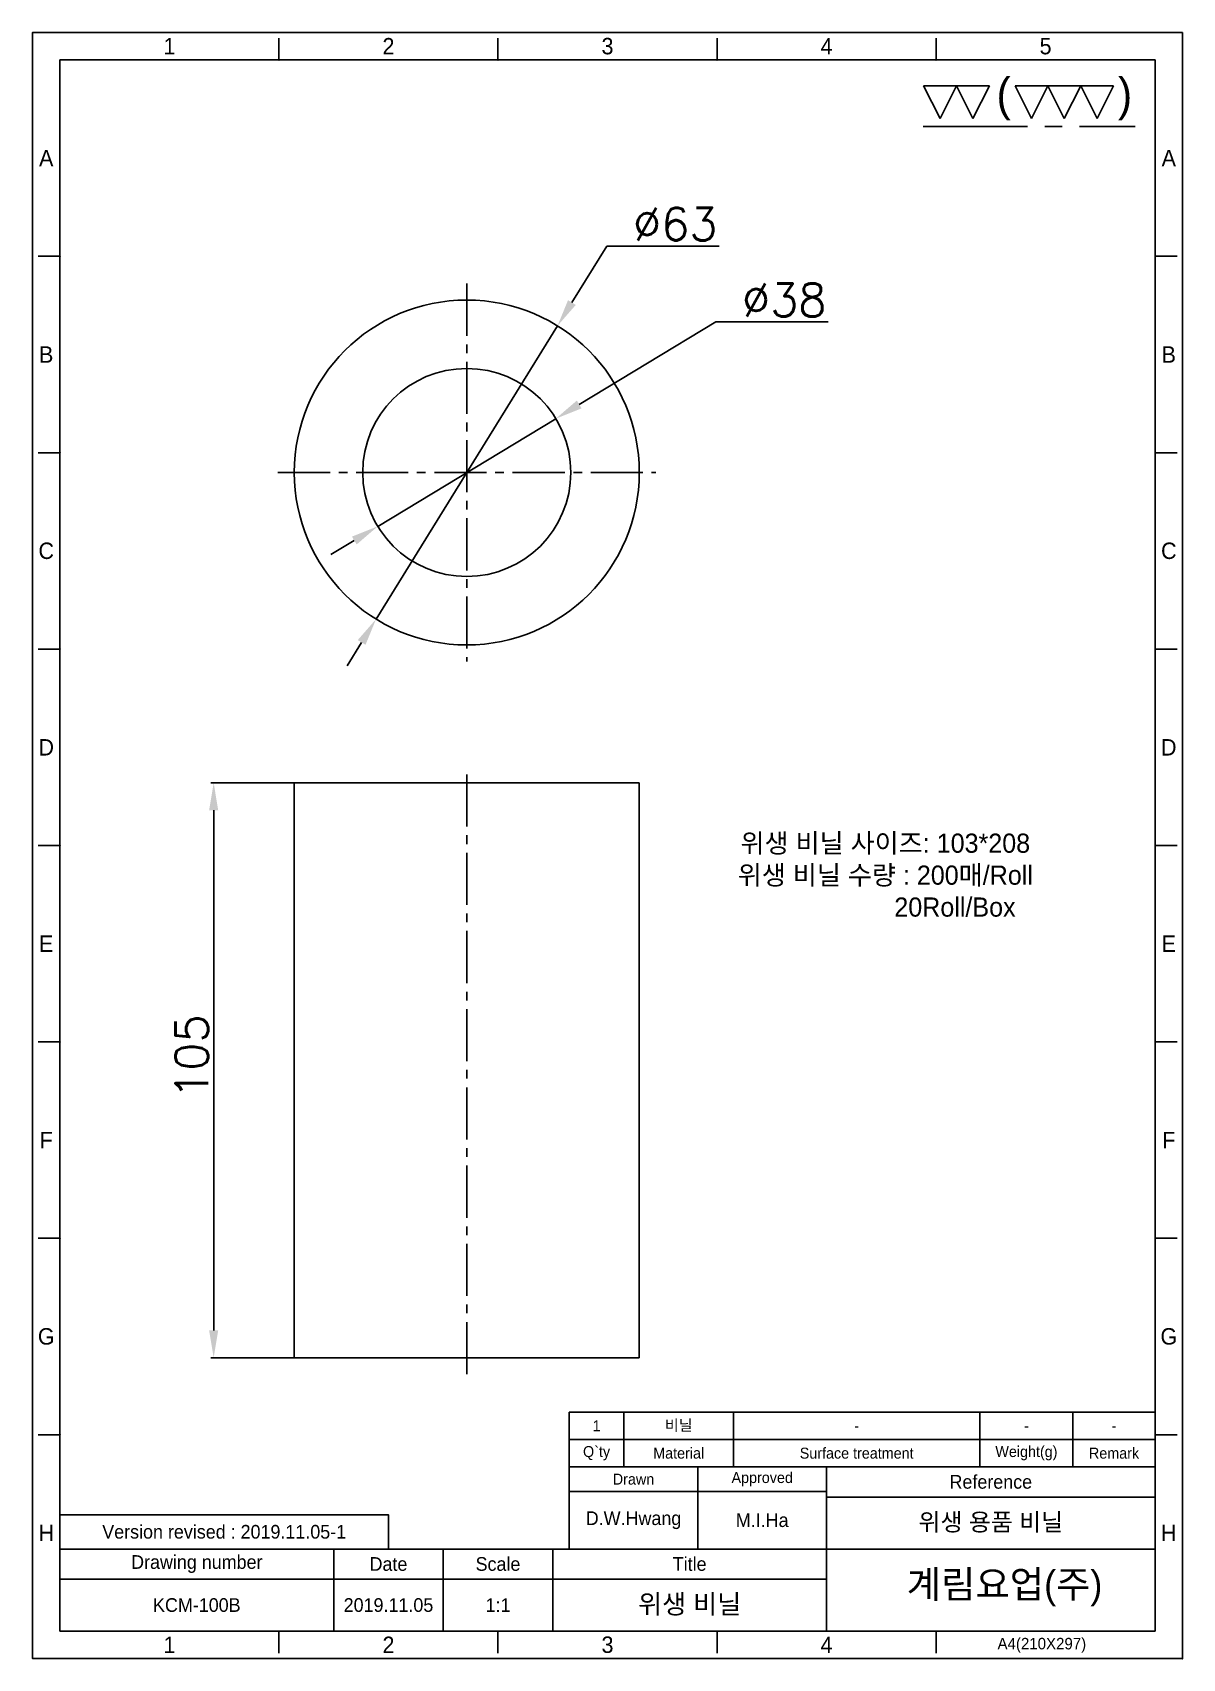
# Model space of a CAD drawing. Extents: x 13546 to 13756, y -21731 to -21434.
import ezdxf

# ---------------------------------------------------------------- set-up
doc = ezdxf.new("R2010")
doc.units = 0
doc.header["$MEASUREMENT"] = 0
doc.linetypes.add('CENTER2', pattern=[28.575, 19.05, -3.175, 3.175, -3.175])
doc.linetypes.add('CENTERX2', pattern=[101.6, 63.5, -12.7, 12.7, -12.7])
doc.layers.get('0').update_dxf_attribs({"linetype": 'CONTINUOUS'})
doc.layers.get('DEFPOINTS').update_dxf_attribs({"linetype": 'CONTINUOUS'})
for name, color, linetype in [('2', 1, 'CENTER2'), ('5', 2, 'CONTINUOUS'), ('CENTER', 1, 'CENTER2'), ('FORM', 7, 'CONTINUOUS'), ('TEXT', 2, 'CONTINUOUS')]:
    doc.layers.add(name, color=color, linetype=linetype)
doc.layers.add('\\M+5B3DF\\M+5B4E7\\M+5CFDF', color=3, linetype='CONTINUOUS', lineweight=9)
doc.styles.add('\\M+5CAFD\\M+5D7D6', font='txt.shx')
doc.styles.add('ROMANS', font='Gulim.ttf')
doc.styles.get("Standard").update_dxf_attribs({"font": 'Gulim.ttf'})
doc.dimstyles.new('X\\M+5B3DF\\M+5B4E7\\M+5D1F9\\M+5CABD', dxfattribs={"dimtxt": 2, "dimasz": 1.5, "dimexe": 0.5, "dimexo": 0, "dimgap": 1, "dimtad": 1, "dimtoh": 1, "dimdec": 1, "dimzin": 1, "dimdsep": 46, "dimtxsty": '\\M+5CAFD\\M+5D7D6', "dimcen": 0, "dimadec": 0, "dimazin": 0, "dimtfac": 1, "dimtdec": 1, "dimtmove": 0, "dimatfit": 3, "dimfxl": 0, "dimtolj": 1, "dimtzin": 0, "dimarcsym": 0})

# ---------------------------------------------------------------- blocks, each defined once
blk = doc.blocks.new('*D6')
at = {"layer": '\\M+5B3DF\\M+5B4E7\\M+5CFDF', "color": 0, "lineweight": -2}
for p, q in [((13671.14, -21487.06), (13646.19, -21502.16)), ((13691.64, -21487.06), (13671.14, -21487.06)), ((13609.4, -21524.42), (13641.91, -21504.75)), ((13605.12, -21527.01), (13600.85, -21529.59))]:
    blk.add_line(p, q, dxfattribs=at)
at = {"layer": '\\M+5B3DF\\M+5B4E7\\M+5CFDF', "color": 0}
for points in [[(13645.76, -21501.44), (13646.62, -21502.87), (13641.91, -21504.75)], [(13604.69, -21526.29), (13605.56, -21527.72), (13609.4, -21524.42)]]:
    blk.add_solid(points, dxfattribs=at)
at = {"layer": 'DEFPOINTS', "color": 0}
for p in [(13641.91, -21504.75), (13609.4, -21524.42)]:
    blk.add_point(p, dxfattribs=at)
at = {"layer": '\\M+5B3DF\\M+5B4E7\\M+5CFDF', "color": 0, "insert": (13683.64, -21483.06), "char_height": 6, "attachment_point": 5, "style": '\\M+5CAFD\\M+5D7D6'}
blk.add_mtext('\\A1;%%C38', dxfattribs=at)
blk = doc.blocks.new('*D7')
at = {"layer": '\\M+5B3DF\\M+5B4E7\\M+5CFDF', "color": 0, "lineweight": -2}
for p, q in [((13651.24, -21473.21), (13644.86, -21483.54)), ((13671.74, -21473.21), (13651.24, -21473.21)), ((13609.09, -21541.37), (13642.23, -21487.79)), ((13606.46, -21545.63), (13603.83, -21549.88))]:
    blk.add_line(p, q, dxfattribs=at)
at = {"layer": '\\M+5B3DF\\M+5B4E7\\M+5CFDF', "color": 0}
for points in [[(13644.15, -21483.1), (13645.56, -21483.98), (13642.23, -21487.79)], [(13605.75, -21545.19), (13607.17, -21546.06), (13609.09, -21541.37)]]:
    blk.add_solid(points, dxfattribs=at)
at = {"layer": 'DEFPOINTS', "color": 0}
for p in [(13642.23, -21487.79), (13609.09, -21541.37)]:
    blk.add_point(p, dxfattribs=at)
at = {"layer": '\\M+5B3DF\\M+5B4E7\\M+5CFDF', "color": 0, "insert": (13663.74, -21469.21), "char_height": 6, "attachment_point": 5, "style": '\\M+5CAFD\\M+5D7D6'}
blk.add_mtext('\\A1;%%C63', dxfattribs=at)
blk = doc.blocks.new('*D8')
at = {"layer": '\\M+5B3DF\\M+5B4E7\\M+5CFDF', "color": 0, "lineweight": -2}
for p, q in [((13594.16, -21571.28), (13578.94, -21571.28)), ((13579.44, -21671.28), (13579.44, -21576.28)), ((13594.16, -21676.28), (13578.94, -21676.28))]:
    blk.add_line(p, q, dxfattribs=at)
at = {"layer": '\\M+5B3DF\\M+5B4E7\\M+5CFDF', "color": 0}
for points in [[(13578.61, -21576.28), (13580.27, -21576.28), (13579.44, -21571.28)], [(13578.61, -21671.28), (13580.27, -21671.28), (13579.44, -21676.28)]]:
    blk.add_solid(points, dxfattribs=at)
at = {"layer": 'DEFPOINTS', "color": 0}
for p in [(13579.44, -21571.28), (13594.16, -21571.28), (13594.16, -21676.28)]:
    blk.add_point(p, dxfattribs=at)
at = {"layer": '\\M+5B3DF\\M+5B4E7\\M+5CFDF', "color": 0, "insert": (13575.44, -21621.27), "char_height": 6, "attachment_point": 5, "rotation": 90, "style": '\\M+5CAFD\\M+5D7D6'}
blk.add_mtext('\\A1;105', dxfattribs=at)

msp = doc.modelspace()

# ---------------------------------------------------------------- linework, layer by layer
for p, q in [((13594.16, -21676.28), (13594.16, -21571.28)), ((13594.16, -21571.28), (13657.16, -21571.28)), ((13657.16, -21676.28), (13657.16, -21571.28)), ((13657.16, -21676.28), (13594.16, -21676.28))]:
    msp.add_line(p, q)
at = {"color": 7, "linetype": 'Continuous'}
for p, q in [((13751.36, -21686.22), (13751.36, -21654.74)), ((13705.8, -21686.22), (13751.36, -21686.22))]:
    msp.add_line(p, q, dxfattribs=at)
for radius in [31.5, 19]:
    msp.add_circle((13625.66, -21514.58), radius)
at = {"layer": '2', "color": 2}
for p, q in [((13715.09, -21443.94), (13709.09, -21443.94)), ((13709.09, -21443.94), (13712.09, -21449.94)), ((13712.09, -21449.94), (13715.09, -21443.94)), ((13721.09, -21443.94), (13715.09, -21443.94)), ((13715.09, -21443.94), (13718.09, -21449.94)), ((13718.09, -21449.94), (13721.09, -21443.94)), ((13731.78, -21443.94), (13725.78, -21443.94)), ((13725.78, -21443.94), (13728.78, -21449.94)), ((13728.78, -21449.94), (13731.78, -21443.94)), ((13737.78, -21443.94), (13731.78, -21443.94)), ((13731.78, -21443.94), (13734.78, -21449.94)), ((13734.78, -21449.94), (13737.78, -21443.94)), ((13743.78, -21443.94), (13737.78, -21443.94)), ((13737.78, -21443.94), (13740.78, -21449.94)), ((13740.78, -21449.94), (13743.78, -21443.94)), ((13708.98, -21451.39), (13747.72, -21451.39))]:
    msp.add_line(p, q, dxfattribs=at)
at = {"layer": '5'}
for p in [(13546.36, -21434.22), (13756.36, -21731.22)]:
    msp.add_point(p, dxfattribs=at)
at = {"layer": 'CENTER', "color": 1, "linetype": 'CENTER2', "ltscale": 0.5}
for p, q in [((13625.66, -21480.08), (13625.66, -21549.08)), ((13591.16, -21514.58), (13660.16, -21514.58)), ((13625.66, -21679.28), (13625.66, -21568.28))]:
    msp.add_line(p, q, dxfattribs=at)
at = {"layer": 'FORM'}
for p, q in [((13591.36, -21439.22), (13591.36, -21435.22)), ((13631.36, -21439.22), (13631.36, -21435.22)), ((13671.36, -21439.22), (13671.36, -21435.22)), ((13711.36, -21439.22), (13711.36, -21435.22)), ((13751.36, -21439.22), (13551.36, -21439.22)), ((13551.36, -21439.22), (13551.36, -21726.22)), ((13551.36, -21439.22), (13551.36, -21464.22)), ((13751.36, -21726.22), (13751.36, -21439.22)), ((13551.36, -21475.09), (13547.36, -21475.09)), ((13751.36, -21475.09), (13755.36, -21475.09)), ((13551.36, -21510.97), (13547.36, -21510.97)), ((13751.36, -21510.97), (13755.36, -21510.97)), ((13551.36, -21546.84), (13547.36, -21546.84)), ((13751.36, -21546.84), (13755.36, -21546.84)), ((13551.36, -21582.72), (13547.36, -21582.72)), ((13751.36, -21582.72), (13755.36, -21582.72)), ((13551.36, -21618.59), (13547.36, -21618.59)), ((13751.36, -21618.59), (13755.36, -21618.59)), ((13551.36, -21654.47), (13547.36, -21654.47)), ((13751.36, -21654.47), (13755.36, -21654.47)), ((13751.36, -21681.22), (13751.36, -21696.22)), ((13751.36, -21686.22), (13644.36, -21686.22)), ((13644.36, -21686.22), (13644.36, -21711.22)), ((13654.36, -21686.22), (13654.36, -21696.22)), ((13674.36, -21686.22), (13674.36, -21696.22)), ((13719.36, -21686.22), (13719.36, -21696.22)), ((13736.36, -21686.22), (13736.36, -21696.22)), ((13551.36, -21690.34), (13547.36, -21690.34)), ((13751.36, -21691.22), (13644.36, -21691.22)), ((13751.36, -21690.34), (13755.36, -21690.34)), ((13644.36, -21696.22), (13751.36, -21696.22)), ((13667.86, -21711.22), (13667.86, -21696.22)), ((13691.36, -21711.22), (13691.36, -21696.22)), ((13751.36, -21711.22), (13751.36, -21696.22)), ((13691.36, -21700.72), (13644.36, -21700.72)), ((13691.36, -21701.72), (13751.36, -21701.72)), ((13551.36, -21711.22), (13751.36, -21711.22)), ((13551.36, -21726.22), (13551.36, -21711.22)), ((13601.36, -21726.22), (13601.36, -21711.22)), ((13601.36, -21726.22), (13601.36, -21711.22)), ((13621.36, -21726.22), (13621.36, -21711.22)), ((13641.36, -21726.22), (13641.36, -21711.22)), ((13691.36, -21726.22), (13691.36, -21711.22)), ((13551.36, -21716.72), (13691.36, -21716.72)), ((13551.36, -21726.22), (13751.36, -21726.22)), ((13591.36, -21726.22), (13591.36, -21730.22)), ((13631.36, -21726.22), (13631.36, -21730.22)), ((13671.36, -21726.22), (13671.36, -21730.22)), ((13711.36, -21726.22), (13711.36, -21730.22))]:
    msp.add_line(p, q, dxfattribs=at)
for points in [[(13546.36, -21434.22), (13756.36, -21434.22), (13756.36, -21731.22), (13546.36, -21731.22)], [(13551.36, -21711.22), (13611.36, -21711.22), (13611.36, -21704.97), (13551.36, -21704.97)]]:
    msp.add_lwpolyline(points, close=True, dxfattribs=at)
for p in [(13591.36, -21439.22), (13631.36, -21439.22), (13671.36, -21439.22), (13711.36, -21439.22), (13551.36, -21475.09), (13551.36, -21510.97), (13551.36, -21546.84), (13551.36, -21582.72), (13551.36, -21618.59), (13551.36, -21654.47), (13551.36, -21690.34)]:
    msp.add_point(p, dxfattribs=at)
at = {"layer": 'TEXT'}
msp.add_point((13667.86, -21700.72), dxfattribs=at)

# ---------------------------------------------------------------- texts
at = {"layer": '2', "color": 2, "char_height": 6, "attachment_point": 5}
for s, insert in [('(', (13723.7, -21446.35)), (')', (13745.87, -21446.35))]:
    msp.add_mtext(s, dxfattribs=dict(at, insert=insert))
at = {"layer": '5', "style": 'ROMANS'}
msp.add_text(' A4(210X297)', height=2.1, dxfattribs=at).set_placement((13721.82, -21729.55))
at = {"layer": 'FORM', "char_height": 3, "attachment_point": 5}
for s, width, insert in [('1', 40, (13571.36, -21436.72)), ('2', 40, (13611.36, -21436.72)), ('3', 40, (13651.36, -21436.72)), ('4', 40, (13691.36, -21436.72)), ('5', 40, (13731.36, -21436.72)), ('A', 5, (13548.86, -21457.15)), ('A', 5, (13753.86, -21457.15)), ('B', 5, (13548.86, -21493.03)), ('B', 5, (13753.86, -21493.03)), ('C', 5, (13548.86, -21528.9)), ('C', 5, (13753.86, -21528.9)), ('D', 5, (13548.86, -21564.78)), ('D', 5, (13753.86, -21564.78)), ('E', 5, (13548.86, -21600.65)), ('E', 5, (13753.86, -21600.65)), ('F', 5, (13548.86, -21636.53)), ('F', 5, (13753.86, -21636.53)), ('G', 5, (13548.86, -21672.4)), ('G', 5, (13753.86, -21672.4)), ('H', 5, (13548.86, -21708.28)), ('H', 5, (13753.86, -21708.28)), ('1', 40, (13571.36, -21728.72)), ('2', 40, (13611.36, -21728.72)), ('3', 40, (13651.36, -21728.72)), ('4', 40, (13691.36, -21728.72))]:
    msp.add_mtext_dynamic_manual_height_columns(s, width=width, gutter_width=12.5, heights=[0], dxfattribs=dict(at, insert=insert))
at = {"layer": 'TEXT', "linetype": 'CENTERX2', "attachment_point": 5}
for s, width, insert, char_height in [('\\pt56;위생 비닐 사이즈: 103*208\\P위생 비닐 수량 : 200매/Roll\\P                    20Roll/Box', 64.0403, (13702.09, -21588.15), 3.5), ('{\\fHYGothic-Medium|b0|i0|c129|p18;계림요업(주)}', 60, (13723.86, -21718.41), 5), ('위생 비닐', 50, (13666.36, -21721.47), 3.5), ('KCM-100B', 49.9939, (13576.36, -21721.47), 2.5)]:
    msp.add_mtext_dynamic_manual_height_columns(s, width=width, gutter_width=12.5, heights=[0], dxfattribs=dict(at, insert=insert, char_height=char_height))
at = {"layer": 'TEXT', "attachment_point": 5}
for s, width, insert, char_height in [('1', 10, (13649.36, -21688.72), 2), ('비닐', 20, (13664.36, -21688.72), 2), ('-', 45, (13696.86, -21688.72), 2), ('-', 17, (13727.86, -21688.72), 2), ('-', 15, (13743.86, -21688.72), 2), ('Q`ty', 10, (13649.36, -21693.72), 2), ('Material', 20, (13664.36, -21693.72), 2), ('Surface treatment', 45, (13696.86, -21693.72), 2), ('Weight(g)', 17, (13727.86, -21693.72), 2), ('Remark', 15, (13743.86, -21693.72), 2), ('Drawn', 23.5, (13656.11, -21698.47), 2), ('Approved', 23.5, (13679.61, -21698.47), 2), ('Reference', 60, (13721.36, -21698.97), 2.5), ('D.W.Hwang', 23.5, (13656.11, -21705.97), 2.5), ('M.I.Ha', 23.5, (13679.61, -21705.97), 2.5), ('위생 용품 비닐', 60, (13721.36, -21706.47), 3.2), ('Version revised : 2019.11.05-1', 60, (13581.36, -21708.09), 2.5), ('Drawing number', 50, (13576.36, -21713.97), 2.5), ('Date', 20, (13611.36, -21713.97), 2.5), ('Scale', 20, (13631.36, -21713.97), 2.5), ('Title', 50, (13666.36, -21713.97), 2.5), ('2019.11.05', 20, (13611.36, -21721.47), 2.5), ('1:1', 20, (13631.36, -21721.47), 2.5)]:
    msp.add_mtext_dynamic_manual_height_columns(s, width=width, gutter_width=12.5, heights=[0], dxfattribs=dict(at, insert=insert, char_height=char_height))

# ---------------------------------------------------------------- dimensions: what is measured, and where the dimension line sits
at = {"layer": '\\M+5B3DF\\M+5B4E7\\M+5CFDF'}
for p1, p2, text, picture, middle in [((13609.09, -21541.37), (13642.23, -21487.79), '%%C63', '*D7', (13663.74, -21473.21)), ((13609.4, -21524.42), (13641.91, -21504.75), '%%C38', '*D6', (13683.64, -21487.06))]:
    dim = msp.add_diameter_dim_2p(p1=p1, p2=p2, text=text, dimstyle='X\\M+5B3DF\\M+5B4E7\\M+5D1F9\\M+5CABD', override={"dimtxt": 6, "dimasz": 5}, dxfattribs=at)
    dim.commit()
    dim.dimension.update_dxf_attribs({"geometry": picture, "text_midpoint": middle, "dimtype": 163})
dim = msp.add_linear_dim(base=(13579.44, -21571.28), p1=(13594.16, -21676.28), p2=(13594.16, -21571.28), angle=90, text='105', dimstyle='X\\M+5B3DF\\M+5B4E7\\M+5D1F9\\M+5CABD', override={"dimtxt": 6, "dimasz": 5}, dxfattribs=at)
dim.commit()
dim.dimension.update_dxf_attribs({"geometry": '*D8', "text_midpoint": (13579.44, -21621.27), "dimtype": 160})

doc.saveas('drawing.dxf')
